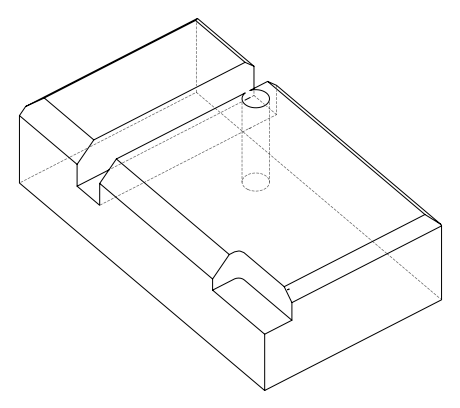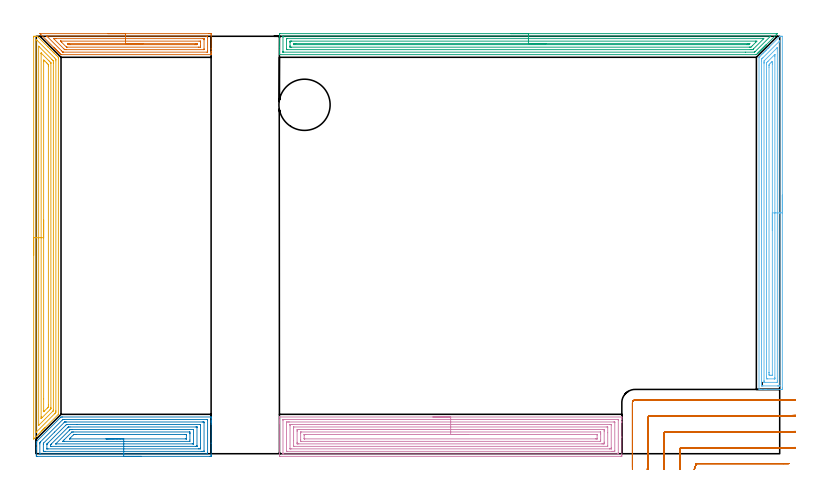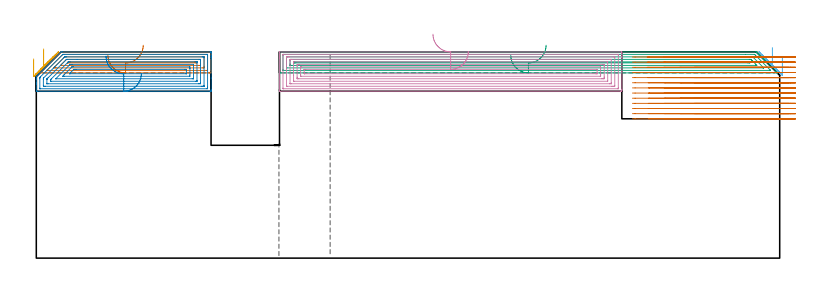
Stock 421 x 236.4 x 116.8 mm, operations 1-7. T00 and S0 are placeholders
(PLAN: 9 operations, 3 tool changes, 74.5 min)
(1 AREA_MILL | FG_CHAMFER_SURFACE | UGT0205_001 | 3.83 min | 7465 mm3)
(2 AREA_MILL_1 | FG_CHAMFER_SURFACE_1 | UGT0205_001 | 6.47 min | 26627 mm3)
(3 AREA_MILL_2 | FG_CHAMFER_SURFACE_2 | UGT0205_001 | 11.24 min | 20546 mm3)
(4 AREA_MILL_3 | FG_CHAMFER_SURFACE_3 | UGT0205_001 | 12.82 min | 52211 mm3)
(5 AREA_MILL_4 | FG_CHAMFER_SURFACE_4 | UGT0205_001 | 8.98 min | 20766 mm3)
(6 AREA_MILL_5 | FG_CHAMFER_SURFACE_5 | UGT0205_001 | 8.06 min | 17343 mm3)
(7 MILL_CORNER_NOTCH_RECTANGULAR | CORNER_NOTCH_RECTANGULAR | NXT0201_011 | Follow Part, ap 3, ae 75% | 13.96 min | 120270 mm3)
(8 MILL_RECTANGULAR_SLOT | SLOT_RECTANGULAR | UGT0201_004 | Follow Part, ap 8, ae 75% | 8.67 min | 479269 mm3)
(9 INDEXABLE_INSERT_DRILL_THROUGH_HOLE_FROM_SOLID | STEP1HOLE | NXT0302_029 | 0.48 min | 76899 mm3)
(TOOL UGT0205_001 | Chamfer Mill 20 x 3 x 45 deg. | D20 FL50 Z2)
(TOOL NXT0201_011 | ENDMILL 12mm [2P460-1200-NA 1630] | D12 FL38 Z6)
(TOOL UGT0201_004 | End Mill 32 mm | D32 FL53 Z6)
(TOOL NXT0302_029 | Index. Insert Drill 29mm [880-D2900L32-05] | D29 PA176 FL145 Z2)
(OP 1 AREA_MILL)
G17 G21 G94 G90
T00 M6
G54
G17 G0 G90 X40.55 Y237.9 S1061 M3
G43 Z126.8 H0
Z114.9
G94 G1 X40.588 Z114.028 F250.
X40.702 Z113.164
X40.891 Z112.312
X41.153 Z111.48
X41.487 Z110.674
X41.89 Z109.9
X42.358 Z109.164
X42.89 Z108.472
X43.479 Z107.829
X44.122 Z107.24
X44.814 Z106.708
X45.55 Z106.24
X46.324 Z105.837
X47.13 Z105.503
X47.962 Z105.241
X48.814 Z105.052
X49.678 Z104.938
X50.55 Z104.9
X97.775
X98.374 Y237.898 Z104.902
X98.967 Y237.893 Z104.904
X98.993 Y237.892 Z104.906
X98.997 Y237.302 Z105.496
X99. Y236.677 Z106.12
Y229.274 Z113.521
Y227.847 Z114.949
Y227.49 Z115.305
Y226.776 Z116.023
Y226.479 Z116.321
X98.992 Y226.058 Z116.733
X98.99 Y226.003 Z116.788
X98.821 Y226. Z116.8
X14.347
X13.997 Y226.005 Z116.791
X13.863 Y226.135 Z116.661
X13.4 Y226.598 Z116.199
X13.35 Y226.65 Z116.149
X13.155 Y226.845 Z115.954
X13.103 Y226.896 Z115.901
X13.053 Y226.946 Z115.853
X12.857 Y227.143 Z115.656
X12.806 Y227.193 Z115.604
X12.756 Y227.243 Z115.556
X12.559 Y227.441 Z115.358
X12.508 Y227.49 Z115.307
X12.46 Y227.54 Z115.259
X12.261 Y227.739 Z115.06
X12.211 Y227.788 Z115.009
X12.163 Y227.836 Z114.963
X11.963 Y228.037 Z114.762
X11.914 Y228.085 Z114.712
X11.866 Y228.133 Z114.666
X11.665 Y228.335 Z114.464
X11.616 Y228.382 Z114.415
X11.57 Y228.43 Z114.369
X11.367 Y228.633 Z114.166
X11.319 Y228.68 Z114.118
X11.273 Y228.726 Z114.073
X11.069 Y228.931 Z113.868
X11.022 Y228.977 Z113.82
X10.976 Y229.023 Z113.776
X10.771 Y229.228 Z113.57
X10.725 Y229.274 Z113.523
X10.68 Y229.32 Z113.479
X10.473 Y229.526 Z113.273
X10.427 Y229.571 Z113.226
X10.383 Y229.616 Z113.183
X10.175 Y229.824 Z112.975
X10.13 Y229.869 Z112.928
X10.087 Y229.913 Z112.886
X9.877 Y230.122 Z112.677
X9.833 Y230.166 Z112.631
X2.428 Y237.572 Z105.228
X2.251 Y237.748 Z105.05
X2.13 Y237.874 Z104.924
X2.117 Y237.894 Z104.903
X2.13 Y237.899 Z104.899
X50.55 Y237.9 Z104.9
Y236.486 Z106.314
X96.663
X96.815 Y236.484 Z106.316
X96.916 Y236.482 Z106.318
X96.99 Y236.479 Z106.321
X96.992 Y236.468 Z106.332
X96.995 Y236.41 Z106.39
X97. Y235.997 Z106.803
X96.999 Y227.97 Z114.83
X96.993 Y227.49 Z115.31
X96.99 Y227.44 Z115.36
X96.985 Y227.421 Z115.379
X96.662 Y227.414 Z115.386
X15.316 Y227.415 Z115.385
X15.241 Y227.416 Z115.384
X15.165 Y227.419 Z115.381
X15.035 Y227.427 Z115.373
X14.968 Y227.49 Z115.31
X14.347 Y228.104 Z114.696
X6.041 Y236.41 Z106.39
X6.005 Y236.448 Z106.352
X5.985 Y236.471 Z106.329
X5.982 Y236.477 Z106.323
X5.998 Y236.479 Z106.321
X6.149 Y236.484 Z106.316
X6.226 Y236.486 Z106.314
X6.301
X50.55
Y235.072 Z107.728
X94.353 Y235.071 Z107.729
X94.799 Y235.068 Z107.732
X94.946 Y235.065 Z107.735
X94.99 Y235.062 Z107.738
X94.994 Y234.961 Z107.839
X94.998 Y234.827 Z107.973
X94.999 Y234.626 Z108.174
X95. Y234.425 Z108.375
X94.999 Y229.274 Z113.526
X94.998 Y229.075 Z113.725
X94.99 Y228.873 Z113.927
X94.985 Y228.835 Z113.965
X94.965 Y228.833 Z113.967
X94.91 Y228.831 Z113.97
X94.799 Y228.829 Z113.971
X17.028
X16.58 Y228.83 Z113.97
X16.135 Y228.834 Z113.966
X16.076 Y228.835 Z113.965
X16.012 Y228.895 Z113.905
X15.882 Y229.021 Z113.779
X15.626 Y229.274 Z113.526
X10.275 Y234.626 Z108.174
X9.877 Y235.028 Z107.772
X9.849 Y235.065 Z107.735
X9.877 Y235.066 Z107.734
X10.326 Y235.07 Z107.73
X10.771 Y235.071 Z107.729
X11.218 Y235.072 Z107.728
X50.55
Y233.657 Z109.143
X92.194
X92.944 Y233.652 Z109.148
X92.982 Y233.651 Z109.149
X92.99 Y233.612 Z109.188
X92.994 Y233.504 Z109.296
X92.998 Y233.287 Z109.513
X93. Y232.853 Z109.947
Y231.069 Z111.731
X92.998 Y230.617 Z112.183
X92.994 Y230.397 Z112.403
X92.99 Y230.288 Z112.512
X92.98 Y230.249 Z112.551
X92.929 Y230.248 Z112.552
X92.117 Y230.243 Z112.557
X92.04
X17.437
X17.233 Y230.245 Z112.555
X17.132 Y230.249 Z112.551
X17.11 Y230.25 Z112.55
X17.082 Y230.274 Z112.526
X17.028 Y230.322 Z112.478
X14.347 Y233.002 Z109.798
X13.751 Y233.602 Z109.198
X13.719 Y233.637 Z109.163
X13.709 Y233.651 Z109.149
X13.715 Y233.652 Z109.148
X13.803 Y233.655 Z109.145
X13.984 Y233.657 Z109.143
X14.347
X50.55
Y232.243 Z110.557
X90.329 Y232.242 Z110.558
X90.933 Y232.239 Z110.561
X90.975 Y232.236 Z110.564
X90.99 Y232.23 Z110.57
X90.996 Y232.176 Z110.624
X90.998 Y231.95 Z110.85
X90.997 Y231.783 Z111.017
X90.993 Y231.699 Z111.101
X90.99 Y231.664 Z111.136
X90.916 Y231.662 Z111.138
X90.621 Y231.658 Z111.142
X90.329 Y231.657 Z111.143
X89.729
X19.11
X18.816 Y231.658 Z111.142
X18.211 Y231.662 Z111.138
X18.148 Y231.664 Z111.136
X18. Y231.803 Z110.997
X17.922 Y231.877 Z110.923
X17.849 Y231.95 Z110.85
X17.776 Y232.025 Z110.775
X17.635 Y232.175 Z110.625
X17.577 Y232.238 Z110.562
X17.588 Y232.24 Z110.56
X17.63 Y232.241 Z110.559
X17.922 Y232.243 Z110.557
X18.522
X50.55
X51.422 Z110.595
X52.287 Z110.709
X53.138 Z110.898
X53.97 Z111.16
X54.776 Z111.494
X55.55 Z111.897
X56.286 Z112.365
X56.978 Z112.896
X57.621 Z113.486
X58.21 Z114.129
X58.742 Z114.821
X59.21 Z115.557
X59.613 Z116.331
X59.947 Z117.137
X60.209 Z117.969
X60.398 Z118.82
X60.512 Z119.685
X60.55 Z120.557
G0 Z126.8
M5
M2
(OP 2 AREA_MILL_1)
G17 G21 G94 G90
T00 M6
G54
G17 G0 G90 X59.5 Y-1.5 S1061 M3
G43 Z126.8 H0
Z104.5
G94 G1 X59.462 Z103.629 F250.
X59.348 Z102.764
X59.159 Z101.912
X58.897 Z101.08
X58.563 Z100.274
X58.16 Z99.5
X57.692 Z98.764
X57.16 Z98.072
X56.571 Z97.429
X55.928 Z96.84
X55.236 Z96.309
X54.5 Z95.84
X53.726 Z95.437
X52.92 Z95.103
X52.088 Z94.841
X51.237 Z94.652
X50.372 Z94.538
X49.5 Z94.5
X0.567
X0.054 Y-1.494 Z94.503
X0.008 Y-1.491 Z94.505
X0. Y-0.983 Z95.013
Y2.561 Z98.555
Y3.204 Z99.202
Y3.447 Z99.444
Y5.219 Z101.215
Y5.705 Z101.704
X0.001 Y6.751 Z102.749
X0.01 Y6.8 Z102.796
X0.053 Y6.854 Z102.852
X13.929 Y20.728 Z116.728
X14.005 Y20.794 Z116.792
X14.802 Y20.8 Z116.8
X98.878
X98.99 Y20.797 Z116.789
X98.993 Y20.781 Z116.773
X99. Y20.517 Z116.515
Y19.797 Z115.796
Y18.997 Z114.996
Y18.511 Z114.507
Y18.268 Z114.265
Y17.625 Z113.622
Y17.382 Z113.379
Y16.739 Z112.733
Y5.984 Z101.981
Y-0.662 Z95.335
X98.997 Y-0.983 Z95.013
X98.992 Y-1.491 Z94.505
X98.946 Y-1.494 Z94.503
X98.433 Y-1.5 Z94.5
X49.5
Y-0.086 Z95.914
X2.335
X2.127 Y-0.082 Z95.918
X2.025 Y-0.079 Z95.921
X2.009 Y-0.077 Z95.923
X2.006 Y-0.06 Z95.94
X2.003 Y-0.031 Z95.969
X2.001 Y0.039 Z96.039
X2. Y0.248 Z96.248
X2.001 Y5.564 Z101.564
X2.006 Y6.106 Z102.106
X2.01 Y6.278 Z102.278
X2.017 Y6.356 Z102.356
X2.055 Y6.396 Z102.396
X2.346 Y6.696 Z102.696
X14.802 Y19.151 Z115.151
X14.928 Y19.272 Z115.272
X15.039 Y19.377 Z115.377
X15.253 Y19.381 Z115.381
X15.703 Y19.386 Z115.386
X96.665
X96.873 Y19.382 Z115.382
X96.975 Y19.379 Z115.379
X96.991 Y19.377 Z115.377
X96.994 Y19.36 Z115.36
X96.997 Y19.331 Z115.331
X96.999 Y19.261 Z115.261
X97. Y19.052 Z115.052
X96.999 Y0.789 Z96.789
X96.998 Y0.446 Z96.446
X96.99 Y0.1 Z96.1
X96.974 Y-0.079 Z95.921
X96.642 Y-0.086 Z95.914
X49.5
Y1.329 Z97.329
X5.015
X4.472 Y1.33 Z97.33
X4.126 Y1.333 Z97.333
X4.019 Y1.335 Z97.335
X4.008 Y1.55 Z97.55
X4.003 Y1.675 Z97.675
X4.001 Y1.8 Z97.8
Y5.47 Z101.47
X4.006 Y5.72 Z101.72
X4.01 Y5.885 Z101.885
X4.044 Y5.933 Z101.933
X4.126 Y6.025 Z102.025
X10.37 Y12.271 Z108.271
X15.724 Y17.625 Z113.625
X16.013 Y17.908 Z113.908
X16.06 Y17.949 Z113.949
X16.08 Y17.965 Z113.965
X16.118 Y17.967 Z113.967
X16.235 Y17.97 Z113.97
X16.581 Y17.971 Z113.971
X17.123 Y17.972 Z113.972
X93.985 Y17.971 Z113.971
X94.528 Y17.97 Z113.97
X94.874 Y17.967 Z113.967
X94.981 Y17.965 Z113.965
X94.992 Y17.75 Z113.75
X94.997 Y17.625 Z113.625
X95. Y17.5 Z113.5
X94.999 Y1.551 Z97.551
X94.994 Y1.425 Z97.425
X94.99 Y1.346 Z97.346
X94.959 Y1.335 Z97.335
X94.874 Y1.334 Z97.334
X94.332 Y1.33 Z97.33
X93.985 Y1.329 Z97.329
X93.443
X49.5
Y2.743 Z98.743
X6.612
X6.055 Y2.745 Z98.745
X6.024 Y2.747 Z98.747
X6.012 Y2.749 Z98.749
X6.009 Y2.762 Z98.762
X6.004 Y2.845 Z98.845
X6.001 Y3.014 Z99.014
Y5.124 Z101.124
X6.003 Y5.219 Z101.219
X6.01 Y5.417 Z101.417
X6.021 Y5.461 Z101.461
X6.052 Y5.496 Z101.496
X6.111 Y5.56 Z101.56
X6.281 Y5.731 Z101.731
X6.654 Y6.106 Z102.106
X16.581 Y16.032 Z112.032
X16.941 Y16.381 Z112.381
X17.122 Y16.55 Z112.55
X17.471 Y16.555 Z112.555
X17.654 Y16.556 Z112.556
X23.147 Y16.557 Z112.557
X92.388
X92.945 Y16.555 Z112.555
X92.976 Y16.553 Z112.553
X92.988 Y16.551 Z112.551
X92.991 Y16.538 Z112.538
X92.996 Y16.455 Z112.455
X92.999 Y16.286 Z112.286
X93. Y3.447 Z99.447
X92.997 Y3.051 Z99.051
X92.993 Y2.854 Z98.854
X92.99 Y2.761 Z98.761
X92.906 Y2.749 Z98.749
X92.205 Y2.744 Z98.744
X92.023 Y2.743 Z98.743
X49.5
Y4.157 Z100.157
X8.574
X8.397 Y4.159 Z100.159
X8.043 Y4.164 Z100.164
X8.008 Y4.165 Z100.165
X8.006 Y4.174 Z100.174
X8.003 Y4.201 Z100.201
X8.001 Y4.252 Z100.252
X8. Y4.333 Z100.333
X8.005 Y4.901 Z100.901
X8.01 Y4.982 Z100.982
X8.049 Y5.039 Z101.039
X8.222 Y5.219 Z101.219
X8.396 Y5.397 Z101.397
X8.574 Y5.576 Z101.576
X17.719 Y14.72 Z110.72
X17.968 Y14.967 Z110.967
X18.102 Y15.095 Z111.095
X18.14 Y15.13 Z111.13
X18.19 Y15.137 Z111.137
X18.361 Y15.139 Z111.139
X19.074 Y15.143 Z111.143
X90.426
X90.603 Y15.142 Z111.142
X90.957 Y15.136 Z111.136
X90.992 Y15.135 Z111.135
X90.994 Y15.126 Z111.126
X90.997 Y15.099 Z111.099
X90.999 Y15.048 Z111.048
X91. Y14.967 Z110.967
X90.999 Y4.649 Z100.649
X90.994 Y4.333 Z100.333
X90.99 Y4.191 Z100.191
X90.984 Y4.164 Z100.164
X90.898 Y4.161 Z100.161
X90.78 Y4.159 Z100.159
X90.603 Y4.157 Z100.157
X90.426
X49.5
Y5.571 Z101.571
X11.243 Y5.572 Z101.572
X11.14 Y5.573 Z101.573
X11.077 Y5.575 Z101.575
X11.044 Y5.577 Z101.577
X11.066 Y5.607 Z101.607
X11.128 Y5.677 Z101.677
X11.168 Y5.719 Z101.719
X18.642 Y13.194 Z109.194
X18.946 Y13.497 Z109.497
X19.05 Y13.598 Z109.598
X19.136 Y13.676 Z109.676
X19.188 Y13.722 Z109.722
X19.25 Y13.723 Z109.723
X19.605 Y13.727 Z109.727
X20.14 Y13.729 Z109.729
X20.493
X89.
Y5.754 Z101.754
X88.997 Y5.636 Z101.636
X88.993 Y5.594 Z101.594
X88.989 Y5.577 Z101.577
X88.98 Y5.576 Z101.576
X88.915 Y5.574 Z101.574
X88.647 Y5.572 Z101.572
X88.293 Y5.571 Z101.571
X49.5
Y6.985 Z102.985
X15.698
X14.901 Y6.992 Z102.992
X15.733 Y7.836 Z103.836
X20.14 Y12.242 Z108.242
X20.175 Y12.273 Z108.273
X20.217 Y12.308 Z108.308
X21.023 Y12.315 Z108.315
X86.867 Y12.314 Z108.314
X86.99 Y12.308 Z108.308
X86.996 Y12.18 Z108.18
X87. Y11.422 Z107.422
Y11.29 Z107.29
X86.999 Y7.746 Z103.746
X86.99 Y6.992 Z102.992
X86.873 Y6.986 Z102.986
X86.867
X49.5 Y6.985 Z102.985
Y8.4 Z104.4
X19.25
X18.885 Y8.402 Z104.402
X18.781 Y8.404 Z104.404
X18.766 Y8.405 Z104.405
X18.817 Y8.461 Z104.461
X18.905 Y8.554 Z104.554
X19.18 Y8.834 Z104.834
X21.03 Y10.683 Z106.683
X21.183 Y10.829 Z106.829
X21.239 Y10.88 Z106.88
X21.263 Y10.894 Z106.894
X21.292 Y10.895 Z106.895
X21.555 Y10.899 Z106.899
X21.919 Y10.9 Z106.9
X22.443
X84.198
X84.725 Y10.897 Z106.897
X84.908 Y10.893 Z106.893
X84.99 Y10.889 Z106.889
X84.999 Y10.625 Z106.625
Y8.564 Z104.564
X84.997 Y8.464 Z104.464
X84.993 Y8.415 Z104.415
X84.991 Y8.408 Z104.408
X84.977 Y8.406 Z104.406
X84.93 Y8.403 Z104.403
X84.563 Y8.4 Z104.4
X49.5
X48.628 Z104.438
X47.764 Z104.552
X46.912 Z104.74
X46.08 Z105.003
X45.274 Z105.337
X44.5 Z105.739
X43.764 Z106.208
X43.072 Z106.739
X42.429 Z107.329
X41.84 Z107.972
X41.309 Z108.664
X40.84 Z109.4
X40.437 Z110.173
X40.103 Z110.979
X39.841 Z111.811
X39.652 Z112.663
X39.538 Z113.528
X39.5 Z114.4
G0 Z126.8
M5
M2
(OP 3 AREA_MILL_2)
G17 G21 G94 G90
T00 M6
G54
G17 G0 G90 X268.7 Y237.9 S1061 M3
G43 Z126.8 H0
Z114.9
G94 G1 X268.738 Z114.028 F250.
X268.852 Z113.164
X269.041 Z112.312
X269.303 Z111.48
X269.637 Z110.674
X270.04 Z109.9
X270.508 Z109.164
X271.04 Z108.472
X271.629 Z107.829
X272.272 Z107.24
X272.964 Z106.708
X273.7 Z106.24
X274.474 Z105.837
X275.28 Z105.503
X276.112 Z105.241
X276.963 Z105.052
X277.828 Z104.938
X278.7 Z104.9
X419.573
X419.668 Y237.895 Z104.904
X419.681 Y237.892 Z104.905
X419.668 Y237.867 Z104.931
X419.192 Y237.392 Z105.408
X418.774 Y236.973 Z105.826
X413.454 Y231.653 Z111.144
X413.409 Y231.609 Z111.19
X413.201 Y231.4 Z111.399
X413.157 Y231.355 Z111.442
X413.111 Y231.311 Z111.488
X412.904 Y231.103 Z111.696
X412.859 Y231.058 Z111.739
X412.813 Y231.013 Z111.786
X412.607 Y230.807 Z111.992
X412.562 Y230.761 Z112.036
X412.515 Y230.714 Z112.084
X412.311 Y230.51 Z112.289
X412.265 Y230.463 Z112.334
X412.217 Y230.416 Z112.383
X412.014 Y230.214 Z112.585
X411.967 Y230.166 Z112.631
X411.919 Y230.118 Z112.681
X411.717 Y229.917 Z112.882
X411.67 Y229.869 Z112.928
X411.621 Y229.82 Z112.979
X411.421 Y229.62 Z113.179
X411.373 Y229.572 Z113.225
X411.323 Y229.522 Z113.277
X411.124 Y229.324 Z113.475
X411.076 Y229.274 Z113.523
X411.025 Y229.224 Z113.575
X410.828 Y229.027 Z113.772
X410.778 Y228.977 Z113.82
X410.727 Y228.926 Z113.873
X410.531 Y228.731 Z114.068
X410.481 Y228.68 Z114.117
X410.429 Y228.628 Z114.171
X410.234 Y228.434 Z114.365
X410.184 Y228.382 Z114.415
X410.131 Y228.33 Z114.469
X409.938 Y228.137 Z114.662
X409.886 Y228.085 Z114.712
X409.833 Y228.032 Z114.767
X409.641 Y227.841 Z114.958
X409.589 Y227.788 Z115.009
X409.535 Y227.734 Z115.065
X409.345 Y227.544 Z115.255
X409.292 Y227.49 Z115.306
X409.237 Y227.436 Z115.363
X409.048 Y227.248 Z115.551
X408.994 Y227.193 Z115.604
X408.939 Y227.138 Z115.661
X408.751 Y226.951 Z115.848
X408.697 Y226.896 Z115.901
X408.641 Y226.84 Z115.959
X408.455 Y226.654 Z116.145
X408.4 Y226.598 Z116.198
X408.343 Y226.542 Z116.256
X408.224 Y226.423 Z116.375
X407.933 Y226.133 Z116.664
X407.803 Y226.005 Z116.791
X407.448 Y226. Z116.8
X137.881
X137.71 Y226.003 Z116.788
X137.707 Y226.059 Z116.732
X137.7 Y226.485 Z116.314
Y226.767 Z116.033
Y227.49 Z115.305
Y228.744 Z114.053
Y230.166 Z112.629
Y236.675 Z106.122
X137.703 Y237.302 Z105.496
X137.707 Y237.892 Z104.906
X137.735 Y237.894 Z104.904
X138.328 Y237.9 Z104.9
X278.7
Y236.486 Z106.314
X415.495 Y236.485 Z106.315
X415.81 Y236.479 Z106.321
X415.795 Y236.457 Z106.343
X415.754 Y236.41 Z106.39
X415.627 Y236.278 Z106.522
X407.144 Y227.794 Z115.006
X406.835 Y227.49 Z115.31
X406.776 Y227.438 Z115.362
X406.753 Y227.421 Z115.379
X406.706 Y227.418 Z115.382
X406.63 Y227.415 Z115.385
X401.586 Y227.414 Z115.386
X140.04
X139.888 Y227.416 Z115.384
X139.786 Y227.418 Z115.382
X139.713 Y227.421 Z115.379
X139.71 Y227.432 Z115.368
X139.706 Y227.49 Z115.31
X139.701 Y227.905 Z114.895
Y235.932 Z106.868
X139.707 Y236.41 Z106.39
X139.71 Y236.46 Z106.34
X139.717 Y236.479 Z106.321
X140.04 Y236.486 Z106.314
X278.7
Y235.072 Z107.728
X411.472 Y235.071 Z107.729
X411.668 Z107.73
X411.919 Y235.067 Z107.733
X411.939 Y235.065 Z107.735
X411.951 Y235.061 Z107.739
X411.943 Y235.048 Z107.752
X411.936 Y235.037 Z107.763
X411.919 Y235.018 Z107.782
X406.175 Y229.274 Z113.526
X405.917 Y229.018 Z113.782
X405.828 Y228.933 Z113.867
X405.756 Y228.867 Z113.933
X405.712 Y228.835 Z113.965
X405.66 Y228.834 Z113.966
X405.211 Y228.83 Z113.97
X404.766 Y228.829 Z113.971
X404.319 Y228.828 Z113.972
X142.351 Y228.829 Z113.971
X141.905 Y228.831 Z113.969
X141.756 Y228.833 Z113.967
X141.711 Y228.835 Z113.965
X141.707 Y228.934 Z113.866
X141.703 Y229.07 Z113.73
X141.701 Y229.274 Z113.526
X141.7 Y229.478 Z113.322
X141.701 Y234.626 Z108.174
X141.702 Y234.828 Z107.972
X141.71 Y235.033 Z107.767
X141.718 Y235.066 Z107.734
X141.738 Y235.067 Z107.733
X141.793 Y235.07 Z107.73
X141.905 Y235.071 Z107.729
X278.7 Y235.072 Z107.728
Y233.657 Z109.143
X407.448
X407.526 Y233.656 Z109.144
X408.088 Y233.649 Z109.151
X407.448 Y232.997 Z109.803
X405.509 Y231.058 Z111.742
X405.137 Y230.688 Z112.112
X404.766 Y230.322 Z112.478
X404.683 Y230.249 Z112.551
X403.872 Y230.243 Z112.557
X403.795
X144.51
X143.759 Y230.249 Z112.551
X143.721
X143.71 Y230.285 Z112.515
X143.706 Y230.394 Z112.406
X143.702 Y230.613 Z112.187
X143.7 Y231.051 Z111.749
Y232.835 Z109.965
X143.703 Y233.284 Z109.516
X143.706 Y233.505 Z109.295
X143.71 Y233.615 Z109.185
X143.723 Y233.651 Z109.149
X143.775 Y233.652 Z109.148
X144.587 Y233.657 Z109.143
X144.664
X278.7
Y232.243 Z110.557
X402.978
X403.58 Y232.242 Z110.558
X403.872 Y232.24 Z110.56
X404.15 Y232.236 Z110.564
X403.941 Y231.95 Z110.85
X403.91 Y231.912 Z110.888
X403.872 Y231.872 Z110.928
X403.702 Y231.712 Z111.088
X403.642 Y231.664 Z111.136
X403.572 Y231.662 Z111.138
X403.27 Y231.658 Z111.142
X402.978 Y231.657 Z111.143
X402.378
X146.375 Y231.658 Z111.142
X145.77 Y231.661 Z111.139
X145.726 Y231.664 Z111.136
X145.71 Y231.671 Z111.129
X145.704 Y231.728 Z111.072
X145.702 Y231.95 Z110.85
X145.704 Y232.118 Z110.682
X145.709 Y232.202 Z110.598
X145.713 Y232.236 Z110.564
X145.788 Y232.238 Z110.562
X146.083 Y232.242 Z110.558
X146.375 Y232.243 Z110.557
X146.975
X278.7
X279.572 Z110.595
X280.436 Z110.709
X281.288 Z110.898
X282.12 Z111.16
X282.926 Z111.494
X283.7 Z111.897
X284.436 Z112.365
X285.128 Z112.896
X285.771 Z113.486
X286.36 Z114.129
X286.891 Z114.821
X287.36 Z115.557
X287.763 Z116.331
X288.097 Z117.137
X288.359 Z117.969
X288.548 Z118.82
X288.662 Z119.685
X288.7 Z120.557
G0 Z126.8
M5
M2
(OP 4 AREA_MILL_3)
G17 G21 G94 G90
T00 M6
G54
G17 G0 G90 X224.65 Y20.8 S1061 M3
G43 Z126.8 H0
G94 G1 X224.688 Z125.928 F250.
X224.802 Z125.063
X224.991 Z124.212
X225.253 Z123.38
X225.587 Z122.574
X225.99 Z121.8
X226.458 Z121.064
X226.99 Z120.372
X227.579 Z119.729
X228.222 Z119.139
X228.914 Z118.608
X229.65 Z118.14
X230.424 Z117.737
X231.23 Z117.403
X232.062 Z117.141
X232.914 Z116.952
X233.778 Z116.838
X234.65 Z116.8
X331.445
X331.59 Y20.797 Z116.788
X331.593 Y20.776 Z116.767
X331.6 Y20.441 Z116.441
Y20.012 Z116.011
Y19.397 Z115.392
Y18.204 Z114.201
Y17.625 Z113.619
Y9.424 Z105.421
Y-0.387 Z95.61
X331.596 Y-0.983 Z95.014
X331.592 Y-1.491 Z94.506
X331.514 Y-1.494 Z94.503
X330.999 Y-1.5 Z94.5
X138.301
X137.786 Y-1.494 Z94.503
X137.708 Y-1.491 Z94.506
X137.7 Y-0.983 Z95.014
Y17.028 Z113.023
Y17.625 Z113.619
Y18.204 Z114.201
Y18.511 Z114.507
Y19.09 Z115.086
Y19.397 Z115.392
Y20.442 Z116.441
X137.707 Y20.776 Z116.767
X137.71 Y20.797 Z116.788
X137.855 Y20.8 Z116.8
X234.65
Y19.386 Z115.386
X329.227
X329.436 Y19.383 Z115.383
X329.541 Y19.381 Z115.381
X329.585 Y19.379 Z115.379
X329.59 Y19.348 Z115.348
X329.594 Y19.253 Z115.253
X329.599 Y19.016 Z115.016
Y0.408 Z96.408
X329.593 Y0.024 Z96.024
X329.59 Y-0.079 Z95.921
X329.545 Y-0.081 Z95.919
X329.435 Y-0.083 Z95.917
X329.215 Y-0.086 Z95.914
X140.073
X139.864 Y-0.084 Z95.916
X139.759 Y-0.081 Z95.919
X139.715 Y-0.079 Z95.921
X139.71 Y-0.048 Z95.952
X139.706 Y0.047 Z96.047
X139.701 Y0.284 Z96.284
Y18.892 Z114.892
X139.707 Y19.276 Z115.276
X139.71 Y19.379 Z115.379
X139.755 Y19.381 Z115.381
X139.865 Y19.383 Z115.383
X140.085 Y19.386 Z115.386
X234.65
Y17.971 Z113.971
X327.082
X327.431 Y17.969 Z113.969
X327.546 Y17.967 Z113.967
X327.58 Y17.965 Z113.965
X327.59 Y17.905 Z113.905
X327.595 Y17.793 Z113.793
X327.599 Y17.625 Z113.625
Y1.675 Z97.675
X327.598 Y1.509 Z97.509
X327.59 Y1.345 Z97.345
X327.431 Y1.336 Z97.336
X326.886 Y1.33 Z97.33
X326.539 Y1.329 Z97.329
X325.995
X142.218
X141.869 Y1.331 Z97.331
X141.754 Y1.333 Z97.333
X141.72 Y1.335 Z97.335
X141.71 Y1.395 Z97.395
X141.705 Y1.507 Z97.507
X141.701 Y1.675 Z97.675
Y17.625 Z113.625
X141.702 Y17.791 Z113.791
X141.71 Y17.955 Z113.955
X141.869 Y17.964 Z113.964
X142.414 Y17.97 Z113.97
X142.761 Y17.971 Z113.971
X143.305
X234.65
Y16.557 Z112.557
X324.937
X325.512 Y16.553 Z112.553
X325.577 Y16.551 Z112.551
X325.59 Y16.549 Z112.549
X325.593 Y16.53 Z112.53
X325.597 Y16.482 Z112.482
X325.599 Y16.287 Z112.287
X325.6 Y3.447 Z99.447
X325.598 Y3.027 Z99.027
X325.594 Y2.817 Z98.817
X325.59 Y2.766 Z98.766
X325.586 Y2.749 Z98.749
X325.564 Y2.748 Z98.748
X325.461 Y2.745 Z98.745
X324.754 Y2.743 Z98.743
X324.572
X144.363
X143.788 Y2.747 Z98.747
X143.723 Y2.749 Z98.749
X143.71 Y2.751 Z98.751
X143.707 Y2.77 Z98.77
X143.703 Y2.818 Z98.818
X143.701 Y3.013 Z99.013
X143.7 Y15.853 Z111.853
X143.702 Y16.273 Z112.273
X143.706 Y16.483 Z112.483
X143.71 Y16.534 Z112.534
X143.714 Y16.551 Z112.551
X143.736 Y16.552 Z112.552
X143.839 Y16.555 Z112.555
X144.546 Y16.557 Z112.557
X144.729
X234.65
Y15.143 Z111.143
X323.148 Y15.142 Z111.142
X323.502 Y15.138 Z111.138
X323.591 Y15.135 Z111.135
X323.595 Y15.111 Z111.111
X323.599 Y15.056 Z111.056
X323.6 Y11.904 Z107.904
Y4.594 Z100.594
X323.598 Y4.333 Z100.333
X323.594 Y4.178 Z100.178
X323.591 Y4.164 Z100.164
X323.538 Y4.161 Z100.161
X323.444 Y4.158 Z100.158
X146.152
X145.797 Y4.162 Z100.162
X145.709 Y4.165 Z100.165
X145.705 Y4.189 Z100.189
X145.701 Y4.244 Z100.244
X145.7 Y7.396 Z103.396
Y14.706 Z110.706
X145.702 Y14.967 Z110.967
X145.706 Y15.122 Z111.122
X145.709 Y15.136 Z111.136
X145.762 Y15.139 Z111.139
X145.856 Y15.142 Z111.142
X234.65 Y15.143 Z111.143
Y13.729 Z109.729
X320.648 Y13.728 Z109.728
X321.186 Y13.725 Z109.725
X321.547 Y13.722 Z109.722
X321.59 Y13.716 Z109.716
X321.596 Y13.673 Z109.673
X321.599 Y13.194 Z109.194
X321.6 Y12.783 Z108.783
Y6.581 Z102.581
X321.597 Y6.106 Z102.106
X321.591 Y5.703 Z101.703
X321.58 Y5.578 Z101.578
X321.455 Y5.576 Z101.576
X321.186 Y5.573 Z101.573
X320.831 Y5.572 Z101.572
X320.294 Y5.571 Z101.571
X148.652 Y5.572 Z101.572
X148.114 Y5.575 Z101.575
X147.753 Y5.578 Z101.578
X147.71 Y5.584 Z101.584
X147.704 Y5.627 Z101.627
X147.701 Y6.106 Z102.106
X147.7 Y6.517 Z102.517
Y12.719 Z108.719
X147.703 Y13.194 Z109.194
X147.709 Y13.597 Z109.597
X147.72 Y13.722 Z109.722
X147.845 Y13.724 Z109.724
X148.114 Y13.727 Z109.727
X148.469 Y13.728 Z109.728
X149.006 Y13.729 Z109.729
X234.65
Y12.315 Z108.315
X319.402 Y12.314 Z108.314
X319.59 Y12.308 Z108.308
X319.596 Y12.115 Z108.115
X319.599 Y11.422 Z107.422
X319.6 Y11.225 Z107.225
X319.599 Y7.682 Z103.682
X319.59 Y6.992 Z102.992
X319.408 Y6.986 Z102.986
X319.402 Y6.985 Z102.985
X149.898 Y6.986 Z102.986
X149.71 Y6.992 Z102.992
X149.704 Y7.185 Z103.185
X149.701 Y7.878 Z103.878
X149.7 Y8.075 Z104.075
X149.701 Y11.618 Z107.618
X149.71 Y12.308 Z108.308
X149.892 Y12.314 Z108.314
X149.898
X234.65 Y12.315 Z108.315
Y10.9 Z106.9
X317.251
X317.473 Y10.898 Z106.898
X317.557 Y10.896 Z106.896
X317.585 Y10.894 Z106.894
X317.59 Y10.855 Z106.855
X317.595 Y10.755 Z106.755
X317.6 Y10.553 Z106.553
Y8.781 Z104.781
X317.598 Y8.547 Z104.547
X317.595 Y8.438 Z104.438
X317.591 Y8.413 Z104.413
X317.588 Y8.407 Z104.407
X317.563 Y8.405 Z104.405
X317.459 Y8.402 Z104.402
X317.092 Y8.4 Z104.4
X316.725
X152.049
X151.827 Y8.402 Z104.402
X151.743 Y8.404 Z104.404
X151.715 Y8.406 Z104.406
X151.71 Y8.445 Z104.445
X151.705 Y8.545 Z104.545
X151.7 Y8.747 Z104.747
Y10.519 Z106.519
X151.702 Y10.753 Z106.753
X151.705 Y10.862 Z106.862
X151.709 Y10.887 Z106.887
X151.712 Y10.893 Z106.893
X151.737 Y10.895 Z106.895
X151.841 Y10.898 Z106.898
X152.208 Y10.9 Z106.9
X152.575
X234.65
X235.522 Z106.938
X236.386 Z107.052
X237.238 Z107.241
X238.07 Z107.503
X238.876 Z107.837
X239.65 Z108.24
X240.386 Z108.709
X241.078 Z109.24
X241.721 Z109.829
X242.31 Z110.472
X242.842 Z111.165
X243.31 Z111.9
X243.713 Z112.674
X244.047 Z113.48
X244.309 Z114.312
X244.498 Z115.164
X244.612 Z116.029
X244.65 Z116.9
G0 Z126.8
M5
M2
(OP 5 AREA_MILL_4)
G17 G21 G94 G90
T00 M6
G54
G17 G0 G90 X-1.5 Y112.35 S1061 M3
G43 Z126.8 H0
Z112.8
G94 G1 Y112.388 Z111.928 F250.
Y112.502 Z111.064
Y112.691 Z110.212
Y112.953 Z109.38
Y113.287 Z108.574
Y113.69 Z107.8
Y114.159 Z107.064
Y114.69 Z106.372
Y115.279 Z105.729
Y115.922 Z105.14
Y116.614 Z104.608
Y117.35 Z104.14
Y118.124 Z103.737
Y118.93 Z103.403
Y119.762 Z103.141
Y120.614 Z102.952
Y121.478 Z102.838
Y122.35 Z102.8
Y235.993
X-1.497 Y236.231 Z102.803
X-1.491 Y236.397 Z102.805
X-1.421 Y236.4 Z102.875
X-1.089 Z103.206
X-0.428 Z103.872
X0.003 Z104.302
X0.605 Y236.39 Z104.903
X0.668 Y236.331 Z104.967
X0.77 Y236.231 Z105.068
X1.107 Y235.894 Z105.405
X6.664 Y230.336 Z110.964
X6.818 Y230.184 Z111.115
X6.873 Y230.128 Z111.171
X7.502 Y229.498 Z111.802
X7.696 Y229.305 Z111.993
X8.339 Y228.661 Z112.639
X8.575 Y228.427 Z112.871
X9.176 Y227.824 Z113.476
X9.255 Y227.746 Z113.554
X9.454 Y227.548 Z113.75
X10.014 Y226.986 Z114.313
X10.148 Y226.853 Z114.447
X10.332 Y226.67 Z114.628
X10.851 Y226.149 Z115.151
X11.211 Y225.791 Z115.507
X12.381 Y224.62 Z116.678
X12.495 Y224.502 Z116.791
X12.5 Y224.173 Z116.8
Y22.314
X12.498 Y22.307 Z116.798
X12.493 Y22.298 Z116.793
X12.456 Y22.258 Z116.755
X5.195 Y14.995 Z109.493
X5.061 Y14.86 Z109.357
X4.922 Y14.722 Z109.219
X4.763 Y14.563 Z109.061
X4.621 Y14.42 Z108.917
X4.475 Y14.275 Z108.773
X4.331 Y14.131 Z108.629
X4.182 Y13.981 Z108.477
X4.028 Y13.828 Z108.326
X3.899 Y13.698 Z108.196
X3.743 Y13.541 Z108.038
X3.582 Y13.382 Z107.88
X3.466 Y13.266 Z107.764
X3.304 Y13.102 Z107.598
X3.135 Y12.935 Z107.433
X2.425 Y12.225 Z106.723
X2.243 Y12.042 Z106.539
X1.652 Y11.453 Z105.952
X0.961 Y10.761 Z105.26
X0.009 Y9.809 Z104.308
X-1.331 Y8.469 Z102.969
X-1.493 Y8.319 Z102.806
X-1.5 Y8.469 Z102.8
Y8.485
Y122.35
X-0.086 Z104.214
X-0.085 Y233.998 Z104.215
X-0.081 Y234.319 Z104.219
X-0.079 Y234.39 Z104.221
X-0.033 Y234.394 Z104.267
X0.033 Y234.397 Z104.333
X0.098 Y234.394 Z104.398
X0.149 Y234.389 Z104.449
X0.227 Y234.315 Z104.527
X0.552 Y233.998 Z104.852
X10.376 Y224.173 Z114.676
X11.079 Y223.414 Z115.379
X11.081 Y223.28 Z115.381
X11.085 Y222.514 Z115.385
Y24.227
Y24.1
X11.078 Y23.342 Z115.378
X10.951 Y23.207 Z115.251
X10.641 Y22.893 Z114.941
X10.332 Y22.584 Z114.632
X0.095 Y12.346 Z104.395
X0.01 Y12.264 Z104.31
X-0.071 Y12.191 Z104.229
X-0.079 Y12.187 Z104.221
X-0.081 Y12.236 Z104.219
X-0.085 Y12.361 Z104.215
X-0.086 Y122.35 Z104.214
X1.328 Z105.628
X1.329 Y230.647 Z105.629
X1.33 Y230.721 Z105.63
X1.332 Y230.746 Z105.632
X1.334 Y230.752 Z105.634
X1.338 Y230.751 Z105.638
X1.42 Y230.676 Z105.72
X1.547 Y230.553 Z105.847
X8.821 Y223.28 Z113.121
X9.454 Y222.643 Z113.754
X9.579 Y222.512 Z113.879
X9.639 Y222.445 Z113.939
X9.665 Y222.413 Z113.965
X9.666 Y222.387 Z113.966
X9.669 Y222.167 Z113.969
X9.671 Y221.493 Z113.971
X9.672 Y221.272 Z113.972
X9.671 Y24.772 Z113.971
X9.668 Y24.55 Z113.968
X9.665 Y24.403 Z113.965
X9.659 Y24.372 Z113.959
X9.648 Y24.356 Z113.948
X9.618 Y24.322 Z113.918
X9.454 Y24.155 Z113.754
X9.426 Y24.127 Z113.726
X1.36 Y16.061 Z105.66
X1.347 Y16.053 Z105.647
X1.335 Y16.048 Z105.635
X1.332 Y16.061 Z105.632
X1.331 Y16.083 Z105.631
X1.329 Y16.283 Z105.629
X1.328 Y122.35 Z105.628
X2.743 Z107.043
Y226.529
X2.744 Y226.853 Z107.044
X2.746 Y226.888 Z107.046
X2.748 Y226.893 Z107.048
X2.751 Y226.892 Z107.051
X2.797 Y226.853 Z107.097
X7.265 Y222.387 Z111.565
X7.696 Y221.954 Z111.996
X8.154 Y221.493 Z112.454
X8.221 Y221.419 Z112.521
X8.251 Y221.382 Z112.551
X8.252 Y221.35 Z112.552
X8.255 Y221.208 Z112.555
X8.257 Y220.924 Z112.557
Y26.209
X8.256 Y25.886 Z112.556
X8.253 Y25.601 Z112.553
X8.25 Y25.46 Z112.55
X8.24 Y25.403 Z112.54
X7.769 Y24.919 Z112.069
X3.304 Y20.454 Z107.604
X2.894 Y20.051 Z107.194
X2.829 Y19.991 Z107.129
X2.749 Y19.926 Z107.049
X2.747 Y20.03 Z107.047
X2.744 Y20.203 Z107.044
X2.743 Y20.527 Z107.043
Y21.097
Y122.35
X4.157 Z108.457
Y222.387
X4.158 Y222.411 Z108.458
X4.182 Y223.007 Z108.482
X4.814 Y222.387 Z109.114
X5.939 Y221.262 Z110.239
X6.598 Y220.6 Z110.898
X6.818 Y220.372 Z111.118
X6.842 Y219.707 Z111.142
X6.843 Y219.682 Z111.143
Y27.673
X6.842 Y26.779 Z111.142
X6.841 Y26.756 Z111.141
X6.818 Y26.43 Z111.118
X6.552 Y26.157 Z110.852
X6.286 Y25.886 Z110.586
X4.5 Y24.1 Z108.8
X4.337 Y23.942 Z108.637
X4.182 Y23.794 Z108.482
X4.159 Y24.1 Z108.459
X4.158 Y24.125 Z108.458
X4.157 Y31.078 Z108.457
Y122.35
Y123.222 Z108.495
Y124.087 Z108.609
Y124.938 Z108.798
Y125.77 Z109.06
Y126.576 Z109.394
Y127.35 Z109.797
Y128.086 Z110.265
Y128.778 Z110.796
Y129.421 Z111.386
Y130.01 Z112.029
Y130.542 Z112.721
Y131.01 Z113.457
Y131.413 Z114.231
Y131.747 Z115.037
Y132.009 Z115.869
Y132.198 Z116.72
Y132.312 Z117.585
Y132.35 Z118.457
G0 Z126.8
M5
M2
(OP 6 AREA_MILL_5)
G17 G21 G94 G90
T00 M6
G54
G17 G0 G90 X422.5 Y146.4 S1061 M3
G43 Z126.8 H0
Z113.6
G94 G1 Y146.362 Z112.728 F250.
Y146.248 Z111.864
Y146.059 Z111.012
Y145.797 Z110.18
Y145.463 Z109.374
Y145.06 Z108.6
Y144.592 Z107.864
Y144.06 Z107.172
Y143.471 Z106.529
Y142.828 Z105.94
Y142.136 Z105.409
Y141.4 Z104.94
Y140.626 Z104.537
Y139.82 Z104.203
Y138.988 Z103.941
Y138.136 Z103.752
Y137.272 Z103.638
Y136.4 Z103.6
Y37.442
X422.499 Y36.993 Z103.601
X422.495 Y36.555 Z103.603
X422.491 Y36.41 Z103.606
X422.063 Y36.405 Z104.034
X421.478 Y36.4 Z104.619
X413.259 Z112.836
X412.669 Z113.429
X412.378 Z113.718
X410.617 Z115.477
X410.037 Z116.062
X409.737 Z116.362
X409.587 Y36.401 Z116.512
X409.306 Y36.41 Z116.793
X409.3 Y36.547 Z116.8
Y224.217
X409.304 Y224.505 Z116.79
X409.462 Y224.663 Z116.636
X409.566 Y224.767 Z116.532
X409.737 Y224.94 Z116.357
X410.799 Y226. Z115.299
X411.394 Y226.595 Z114.704
X411.498 Y226.7 Z114.598
X411.938 Y227.138 Z114.161
X412.378 Y227.58 Z113.718
X412.583 Y227.783 Z113.516
X412.642 Y227.842 Z113.458
X413.259 Y228.461 Z112.837
X413.49 Y228.69 Z112.61
X414.139 Y229.341 Z111.957
X414.339 Y229.539 Z111.761
X414.366 Y229.566 Z111.734
X415.02 Y230.221 Z111.077
X415.187 Y230.388 Z110.912
X421.053 Y236.253 Z105.046
X421.183 Y236.378 Z104.916
X421.198 Y236.39 Z104.9
X421.763 Y236.4 Z104.336
X422.063 Z104.036
X422.364 Z103.735
X422.494 Y236.39 Z103.605
X422.5 Y236.365 Z103.6
Y136.4
X421.086 Z105.014
X421.085 Y38.577 Z105.015
X421.084 Y38.478 Z105.016
X421.081 Y38.43 Z105.019
X421.08 Y38.413 Z105.02
X421.044 Y38.41 Z105.056
X420.671 Y38.402 Z105.429
X420.302 Y38.4 Z105.798
X419.793 Z106.307
X411.498 Y38.401 Z114.602
X410.985 Y38.403 Z115.115
X410.802 Y38.41 Z115.298
X410.721 Y38.425 Z115.379
X410.716 Y38.676 Z115.384
X410.715 Y38.776 Z115.385
X410.714 Y39.569 Z115.386
Y222.434
X410.715 Y223.226 Z115.385
X410.717 Y223.326 Z115.383
X410.721 Y223.423 Z115.379
X410.729 Y223.467 Z115.371
X410.765 Y223.506 Z115.335
X410.886 Y223.634 Z115.214
X411.04 Y223.789 Z115.06
X411.467 Y224.217 Z114.633
X420.865 Y233.616 Z105.235
X420.949 Y233.698 Z105.151
X421.02 Y233.764 Z105.08
X421.067 Y233.806 Z105.033
X421.079 Y233.81 Z105.021
X421.086 Y233.133 Z105.014
Y136.4
X419.672 Z106.428
X419.671 Y41.198 Z106.429
X419.669 Y40.559 Z106.431
X419.667 Y40.433 Z106.433
X419.665 Y40.411 Z106.435
X419.631 Y40.406 Z106.469
X419.578 Y40.401 Z106.522
X412.535 Y40.4 Z113.565
X412.378 Y40.403 Z113.722
X412.222 Y40.41 Z113.878
X412.135 Y40.417 Z113.965
X412.132 Y40.475 Z113.968
X412.13 Y40.559 Z113.97
X412.129 Y40.812 Z113.971
X412.128 Y41.45 Z113.972
X412.129 Y220.904 Z113.971
X412.13 Y221.543 Z113.97
X412.131 Y221.793 Z113.969
X412.14 Y222.434 Z113.96
X412.258 Y222.556 Z113.842
X412.378 Y222.678 Z113.722
X419.422 Y229.722 Z106.678
X419.499 Y229.797 Z106.601
X419.652 Y229.941 Z106.448
X419.666 Y229.948 Z106.434
X419.668 Y229.935 Z106.432
X419.67 Y229.892 Z106.43
X419.671 Y229.819 Z106.429
Y229.566
X419.672 Y136.4 Z106.428
X418.257 Z107.843
Y43.234
X418.254 Y42.633 Z107.846
X418.25 Y42.43 Z107.85
X418.247 Y42.409 Z107.853
X418.226 Y42.406 Z107.874
X418.175 Y42.403 Z107.925
X418.072 Y42.401 Z108.028
X414.081 Z112.019
X413.719 Y42.41 Z112.381
X413.55 Y42.415 Z112.55
X413.548 Y42.512 Z112.552
X413.544 Y42.945 Z112.556
X413.543 Y43.234 Z112.557
Y43.838
Y220.363
X413.544 Y220.651 Z112.556
X413.549 Y221.248 Z112.551
X413.553 Y221.392 Z112.547
X413.695 Y221.543 Z112.405
X414.36 Y222.211 Z111.74
X418.183 Y226.033 Z107.917
X418.194 Y226.042 Z107.906
X418.25 Y226.085 Z107.85
X418.253 Y226. Z107.847
X418.255 Y225.857 Z107.845
X418.257 Y225.397 Z107.843
Y225.109
Y136.4
X416.843 Z109.257
Y44.89
X416.841 Y44.763 Z109.259
X416.836 Y44.509 Z109.264
X416.831 Y44.409 Z109.269
X416.818 Y44.406 Z109.282
X416.78 Y44.404 Z109.32
X416.508 Y44.401 Z109.592
X415.9 Z110.2
X415.627 Y44.402 Z110.473
X415.02 Y44.41 Z111.08
X414.964 Y45.017 Z111.136
X414.961 Y45.076 Z111.139
X414.957 Y45.908 Z111.143
Y45.972
Y218.931
X414.961 Y219.759 Z111.139
X414.963 Y219.817 Z111.137
X415.02 Y220.409 Z111.08
X415.136 Y220.533 Z110.964
X415.25 Y220.651 Z110.85
X416.141 Y221.543 Z109.959
X416.465 Y221.862 Z109.635
X416.78 Y222.17 Z109.32
X416.836 Y221.543 Z109.264
X416.839 Y221.483 Z109.261
X416.843 Y220.651 Z109.257
Y220.588
Y136.4
Y135.528 Z109.295
Y134.664 Z109.409
Y133.812 Z109.598
Y132.98 Z109.86
Y132.174 Z110.194
Y131.4 Z110.597
Y130.664 Z111.065
Y129.972 Z111.596
Y129.329 Z112.186
Y128.74 Z112.829
Y128.208 Z113.521
Y127.74 Z114.257
Y127.337 Z115.031
Y127.003 Z115.837
Y126.741 Z116.669
Y126.552 Z117.52
Y126.438 Z118.385
Y126.4 Z119.257
G0 Z126.8
M5
M2
(OP 7 MILL_CORNER_NOTCH_RECTANGULAR)
G17 G21 G94 G90
T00 M6
G54
G17 G0 G90 X426.154 Y-5.6 S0 M3
G43 Z126.8 H1
Z113.885
G94 G1 X423.154 F250.
X374.155 F500.
G3 X373.593 Y-6. R0.6
G1 X372.594 Y-8.828 F250.
G0 Z126.8
X429.995 Y3.613
Z113.885
G1 X427. Y3.443
G2 X425.472 Y3.4 R27. F500.
G1 X365.196
G3 X364.6 Y2.804 R0.6
G1 Y-4.472
G2 X364.557 Y-6. R27.
G1 X364.387 Y-8.995 F250.
G0 Z126.8
X429.989 Y12.72
Z113.885
G1 X427. Y12.465
G2 X425.472 Y12.4 R18. F500.
G1 X356.196
G3 X355.6 Y11.804 R0.6
G1 Y-4.472
G2 X355.535 Y-6. R18.
G1 X355.28 Y-8.989 F250.
G0 Z126.8
X429.956 Y22.04
Z113.885
G1 X427. Y21.531
G2 X425.472 Y21.4 R9. F500.
G1 X347.196
G3 X346.6 Y20.804 R0.6
G1 Y-4.472
G2 X346.469 Y-6. R9.
G1 X345.96 Y-8.956 F250.
G0 Z126.8
X428.472 Y30.4
Z113.885
G1 X425.472
X339.1 F500.
G3 X337.6 Y28.9 R1.5
G1 Y-4.472
Y-7.472 F250.
G0 Z126.8
X426.154 Y-5.6
Z110.969
G1 X423.154
X374.155 F500.
G3 X373.593 Y-6. R0.6
G1 X372.594 Y-8.828 F250.
G0 Z126.8
X429.999 Y3.481
Z110.969
G1 X427. Y3.408
G2 X426.342 Y3.4 R27. F500.
G1 X365.196
G3 X364.6 Y2.804 R0.6
G1 Y-4.472
G2 X364.557 Y-6. R27.
G1 X364.387 Y-8.995 F250.
G0 Z126.8
X429.998 Y12.522
Z110.969
G1 X427. Y12.412
G2 X426.342 Y12.4 R18. F500.
G1 X356.196
G3 X355.6 Y11.804 R0.6
G1 Y-4.472
G2 X355.535 Y-6. R18.
G1 X355.28 Y-8.989 F250.
G0 Z126.8
X429.992 Y21.644
Z110.969
G1 X427. Y21.424
G2 X426.342 Y21.4 R9. F500.
G1 X347.196
G3 X346.6 Y20.804 R0.6
G1 Y-4.472
G2 X346.469 Y-6. R9.
G1 X345.96 Y-8.956 F250.
G0 Z126.8
X429.342 Y30.4
Z110.969
G1 X426.342
X339.1 F500.
G3 X337.6 Y28.9 R1.5
G1 Y-4.472
Y-7.472 F250.
G0 Z126.8
X426.154 Y-5.6
Z108.054
G1 X423.154
X374.155 F500.
G3 X373.593 Y-6. R0.6
G1 X372.594 Y-8.828 F250.
G0 Z126.8
X430. Y3.4
Z108.054
G1 X427.
X365.196 F500.
G3 X364.6 Y2.804 R0.6
G1 Y-4.472
G2 X364.557 Y-6. R27.
G1 X364.387 Y-8.995 F250.
G0 Z126.8
X430. Y12.4
Z108.054
G1 X427.
X356.196 F500.
G3 X355.6 Y11.804 R0.6
G1 Y-4.472
G2 X355.535 Y-6. R18.
G1 X355.28 Y-8.989 F250.
G0 Z126.8
X430. Y21.4
Z108.054
G1 X427.
X347.196 F500.
G3 X346.6 Y20.804 R0.6
G1 Y-4.472
G2 X346.469 Y-6. R9.
G1 X345.96 Y-8.956 F250.
G0 Z126.8
X430. Y30.4
Z108.054
G1 X427.
X339.1 F500.
G3 X337.6 Y28.9 R1.5
G1 Y-4.472
Y-7.472 F250.
G0 Z126.8
X426.154 Y-5.6
Z105.138
G1 X423.154
X374.155 F500.
G3 X373.593 Y-6. R0.6
G1 X372.594 Y-8.828 F250.
G0 Z126.8
X430. Y3.4
Z105.138
G1 X427.
X365.196 F500.
G3 X364.6 Y2.804 R0.6
G1 Y-4.472
G2 X364.557 Y-6. R27.
G1 X364.387 Y-8.995 F250.
G0 Z126.8
X430. Y12.4
Z105.138
G1 X427.
X356.196 F500.
G3 X355.6 Y11.804 R0.6
G1 Y-4.472
G2 X355.535 Y-6. R18.
G1 X355.28 Y-8.989 F250.
G0 Z126.8
X430. Y21.4
Z105.138
G1 X427.
X347.196 F500.
G3 X346.6 Y20.804 R0.6
G1 Y-4.472
G2 X346.469 Y-6. R9.
G1 X345.96 Y-8.956 F250.
G0 Z126.8
X430. Y30.4
Z105.138
G1 X427.
X339.1 F500.
G3 X337.6 Y28.9 R1.5
G1 Y-4.472
Y-7.472 F250.
G0 Z126.8
X426.154 Y-5.6
Z102.223
G1 X423.154
X374.18 F500.
G3 X373.619 Y-6. R0.6
G1 X372.619 Y-8.828 F250.
G0 Z126.8
X430. Y3.4
Z102.223
G1 X427.
X365.196 F500.
G3 X364.6 Y2.804 R0.6
G1 Y-5.136
G2 X364.586 Y-6. R27.
G1 X364.49 Y-8.998 F250.
G0 Z126.8
X430. Y12.4
Z102.223
G1 X427.
X356.196 F500.
G3 X355.6 Y11.804 R0.6
G1 Y-5.136
G2 X355.579 Y-6. R18.
G1 X355.435 Y-8.997 F250.
G0 Z126.8
X430. Y21.4
Z102.223
G1 X427.
X347.196 F500.
G3 X346.6 Y20.804 R0.6
G1 Y-5.136
G2 X346.558 Y-6. R9.
G1 X346.271 Y-8.986 F250.
G0 Z126.8
X430. Y30.4
Z102.223
G1 X427.
X339.1 F500.
G3 X337.6 Y28.9 R1.5
G1 Y-5.136
Y-8.136 F250.
G0 Z126.8
X426.154 Y-5.6
Z99.308
G1 X423.154
X374.195 F500.
G3 X373.634 Y-6. R0.6
G1 X372.634 Y-8.828 F250.
G0 Z126.8
X430. Y3.4
Z99.308
G1 X427.
X365.196 F500.
G3 X364.6 Y2.804 R0.6
G1 Y-6.
Y-9. F250.
G0 Z126.8
X430. Y12.4
Z99.308
G1 X427.
X356.196 F500.
G3 X355.6 Y11.804 R0.6
G1 Y2.804
Y-6.
Y-9. F250.
G0 Z126.8
X430. Y21.4
Z99.308
G1 X427.
X347.196 F500.
G3 X346.6 Y20.804 R0.6
G1 Y11.804
Y-6.
X346.599 Y-9. F250.
G0 Z126.8
X430. Y30.4
Z99.308
G1 X427.
X339.1 F500.
G3 X337.6 Y28.9 R1.5
G1 Y-5.998
Y-8.998 F250.
G0 Z126.8
X426.154 Y-5.6
Z96.392
G1 X423.154
X374.195 F500.
G3 X373.634 Y-6. R0.6
G1 X372.634 Y-8.828 F250.
G0 Z126.8
X430. Y3.4
Z96.392
G1 X427.
X365.196 F500.
G3 X364.6 Y2.804 R0.6
G1 Y-6.
Y-9. F250.
G0 Z126.8
X430. Y12.4
Z96.392
G1 X427.
X356.196 F500.
G3 X355.6 Y11.804 R0.6
G1 Y-6.
Y-9. F250.
G0 Z126.8
X430. Y21.4
Z96.392
G1 X427.
X347.196 F500.
G3 X346.6 Y20.804 R0.6
G1 Y-6.
Y-9. F250.
G0 Z126.8
X430. Y30.4
Z96.392
G1 X427.
X339.1 F500.
G3 X337.6 Y28.9 R1.5
G1 Y-6.
Y-9. F250.
G0 Z126.8
X426.154 Y-5.6
Z93.477
G1 X423.154
X374.195 F500.
G3 X373.634 Y-6. R0.6
G1 X372.634 Y-8.828 F250.
G0 Z126.8
X430. Y3.4
Z93.477
G1 X427.
X365.196 F500.
G3 X364.6 Y2.804 R0.6
G1 Y-6.
Y-9. F250.
G0 Z126.8
X430. Y12.4
Z93.477
G1 X427.
X356.196 F500.
G3 X355.6 Y11.804 R0.6
G1 Y-6.
Y-9. F250.
G0 Z126.8
X430. Y21.4
Z93.477
G1 X427.
X347.196 F500.
G3 X346.6 Y20.804 R0.6
G1 Y-6.
Y-9. F250.
G0 Z126.8
X430. Y30.4
Z93.477
G1 X427.
X339.1 F500.
G3 X337.6 Y28.9 R1.5
G1 Y-6.
Y-9. F250.
G0 Z126.8
X426.154 Y-5.6
Z90.562
G1 X423.154
X374.195 F500.
G3 X373.634 Y-6. R0.6
G1 X372.634 Y-8.828 F250.
G0 Z126.8
X430. Y3.4
Z90.562
G1 X427.
X365.196 F500.
G3 X364.6 Y2.804 R0.6
G1 Y-6.
Y-9. F250.
G0 Z126.8
X430. Y12.4
Z90.562
G1 X427.
X356.196 F500.
G3 X355.6 Y11.804 R0.6
G1 Y-6.
Y-9. F250.
G0 Z126.8
X430. Y21.4
Z90.562
G1 X427.
X347.196 F500.
G3 X346.6 Y20.804 R0.6
G1 Y-6.
Y-9. F250.
G0 Z126.8
X430. Y30.4
Z90.562
G1 X427.
X339.1 F500.
G3 X337.6 Y28.9 R1.5
G1 Y-6.
Y-9. F250.
G0 Z126.8
X426.154 Y-5.6
Z87.646
G1 X423.154
X374.195 F500.
G3 X373.634 Y-6. R0.6
G1 X372.634 Y-8.828 F250.
G0 Z126.8
X430. Y3.4
Z87.646
G1 X427.
X365.196 F500.
G3 X364.6 Y2.804 R0.6
G1 Y-6.
Y-9. F250.
G0 Z126.8
X430. Y12.4
Z87.646
G1 X427.
X356.196 F500.
G3 X355.6 Y11.804 R0.6
G1 Y-6.
Y-9. F250.
G0 Z126.8
X430. Y21.4
Z87.646
G1 X427.
X347.196 F500.
G3 X346.6 Y20.804 R0.6
G1 Y-6.
Y-9. F250.
G0 Z126.8
X430. Y30.4
Z87.646
G1 X427.
X339.1 F500.
G3 X337.6 Y28.9 R1.5
G1 Y-6.
Y-9. F250.
G0 Z126.8
X426.154 Y-5.6
Z84.731
G1 X423.154
X374.195 F500.
G3 X373.634 Y-6. R0.6
G1 X372.634 Y-8.828 F250.
G0 Z126.8
X430. Y3.4
Z84.731
G1 X427.
X365.196 F500.
G3 X364.6 Y2.804 R0.6
G1 Y-6.
Y-9. F250.
G0 Z126.8
X430. Y12.4
Z84.731
G1 X427.
X356.196 F500.
G3 X355.6 Y11.804 R0.6
G1 Y-6.
Y-9. F250.
G0 Z126.8
X430. Y21.4
Z84.731
G1 X427.
X347.196 F500.
G3 X346.6 Y20.804 R0.6
G1 Y-6.
Y-9. F250.
G0 Z126.8
X430. Y30.4
Z84.731
G1 X427.
X339.1 F500.
G3 X337.6 Y28.9 R1.5
G1 Y-6.
Y-9. F250.
G0 Z126.8
X426.154 Y-5.6
Z81.815
G1 X423.154
X374.195 F500.
G3 X373.634 Y-6. R0.6
G1 X372.634 Y-8.828 F250.
G0 Z126.8
X430. Y3.4
Z81.815
G1 X427.
X365.196 F500.
G3 X364.6 Y2.804 R0.6
G1 Y-6.
Y-9. F250.
G0 Z126.8
X430. Y12.4
Z81.815
G1 X427.
X356.196 F500.
G3 X355.6 Y11.804 R0.6
G1 Y-6.
Y-9. F250.
G0 Z126.8
X430. Y21.4
Z81.815
G1 X427.
X347.196 F500.
G3 X346.6 Y20.804 R0.6
G1 Y-6.
Y-9. F250.
G0 Z126.8
X430. Y30.4
Z81.815
G1 X427.
X339.1 F500.
G3 X337.6 Y28.9 R1.5
G1 Y-6.
Y-9. F250.
G0 Z126.8
X426.154 Y-5.6
Z78.9
G1 X423.154
X374.195 F500.
G3 X373.634 Y-6. R0.6
G1 X372.634 Y-8.828 F250.
G0 Z126.8
X430. Y3.4
Z78.9
G1 X427.
X365.196 F500.
G3 X364.6 Y2.804 R0.6
G1 Y-6.
Y-9. F250.
G0 Z126.8
X430. Y12.4
Z78.9
G1 X427.
X356.196 F500.
G3 X355.6 Y11.804 R0.6
G1 Y-6.
Y-9. F250.
G0 Z126.8
X430. Y21.4
Z78.9
G1 X427.
X347.196 F500.
G3 X346.6 Y20.804 R0.6
G1 Y-6.
Y-9. F250.
G0 Z126.8
X430. Y30.4
Z78.9
G1 X427.
X339.1 F500.
G3 X337.6 Y28.9 R1.5
G1 Y-6.
Y-9. F250.
G0 Z126.8
M5
M2
